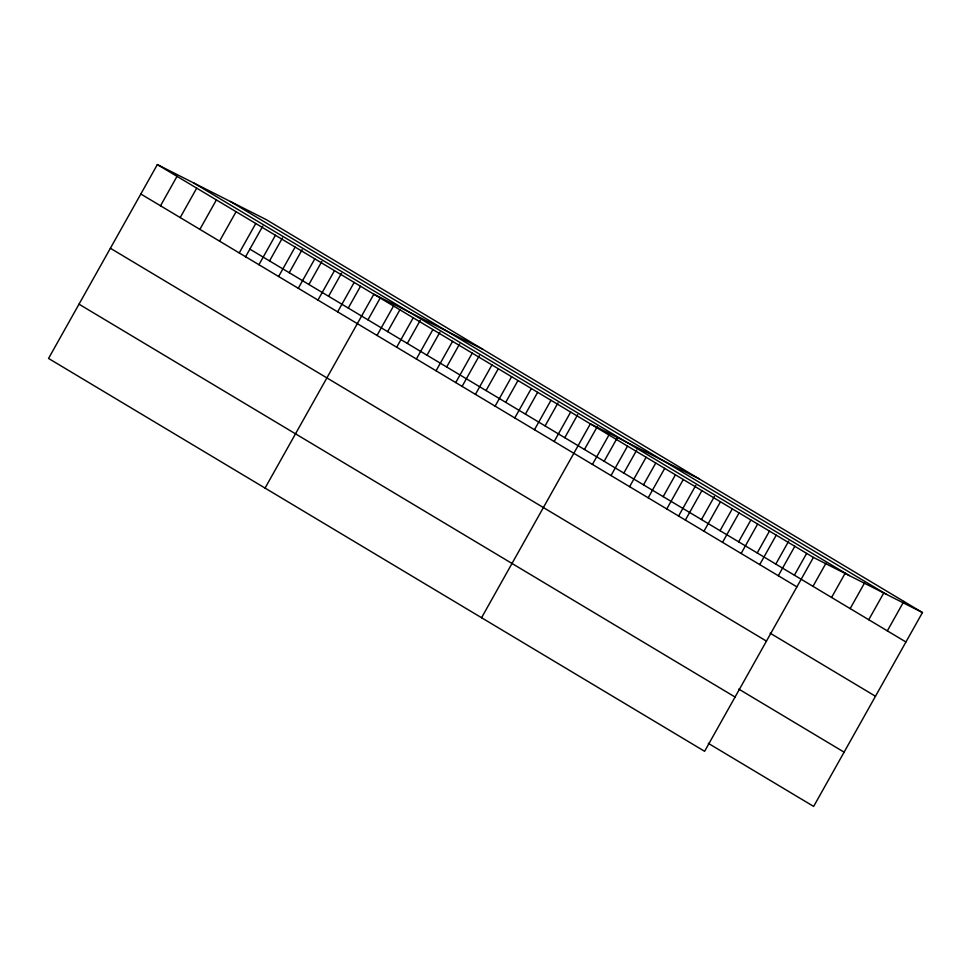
<?xml version="1.0" encoding="UTF-8"?>
<svg xmlns="http://www.w3.org/2000/svg" width="971" height="971" viewBox="0 0 971 971"><rect width="100%" height="100%" fill="white"/><g stroke="black" fill="none" stroke-linecap="round" stroke-linejoin="round"><path stroke-width="1.46" d="M922.45 612.555L266.382 219.701L157.351 164.572L48.55 358.445L704.618 751.299L813.419 557.427L922.45 612.555L813.649 806.428L708.32 743.349M160.518 205.791L177.025 176.358M180.193 217.577L196.712 188.143M199.88 229.362L216.387 199.929M219.555 241.148L236.074 211.714M239.242 252.933L255.761 223.5M245.517 256.89L262.789 226.097M258.929 264.719L275.436 235.285M269.55 260.92L282.464 237.883M278.604 276.504L295.123 247.071M289.224 272.705L302.151 249.668M298.291 288.29L314.798 258.856M308.912 284.491L321.838 261.454M317.966 300.075L334.485 270.642M328.586 296.276L341.513 273.239M337.653 311.861L354.172 282.427M348.273 308.062L360.484 286.311M265.059 488.085L373.847 294.213L482.878 349.342M367.96 319.847L380.159 298.097M377.015 335.432L393.534 305.999M387.635 331.633L399.846 309.883M396.702 347.217L413.209 317.784M407.322 343.418L420.249 320.381M416.377 359.003L432.896 329.57M426.997 355.204L439.924 332.167M436.064 370.788L452.583 341.355M446.684 366.989L459.611 343.952M455.751 382.574L472.258 353.141M462.014 386.531L479.286 355.738M475.426 394.36L491.945 364.926M486.046 390.56L498.257 368.81M495.113 406.145L511.62 376.712M505.733 402.346L517.931 380.596M514.788 417.931L531.307 388.497M525.408 414.132L537.618 392.381M534.475 429.716L550.994 400.283M545.095 425.917L558.022 402.88M554.162 441.502L570.669 412.068M564.782 437.703L577.696 414.666M481.555 617.726L590.356 423.854L699.387 478.982M584.457 449.488L597.383 426.451M592.431 464.417L608.938 434.984M604.144 461.274L617.071 438.237M611.014 475.547L627.533 446.114M623.819 473.059L636.745 450.022M629.609 486.677L646.116 457.244M643.506 484.845L655.716 463.094M648.191 497.807L664.71 468.374M663.193 496.63L675.391 474.88M666.786 508.938L683.293 479.504M678.523 516.171L695.794 485.391M685.368 520.068L701.887 490.646M701.463 519.546L714.389 496.521M703.963 531.198L720.47 501.776M720.045 530.676L732.255 508.925M722.545 542.328L739.065 512.906M738.64 541.806L750.838 520.055M741.14 553.458L757.647 524.037M757.222 552.936L769.433 531.186M759.723 564.588L776.242 535.167M775.817 564.066L788.743 541.041M778.317 575.718L794.824 546.297M794.399 575.196L806.61 553.446M812.994 586.326L825.92 563.301M831.577 597.468L845.219 573.157M850.171 608.599L864.53 583.001M868.754 619.729L883.841 592.856M887.348 630.859L903.855 601.425M230.394 201.507L886.474 594.361M193.326 182.766L849.394 575.621M157.351 164.572L813.419 557.427M249.863 249.134L905.931 641.989M140.831 194.006L796.9 586.86M770.149 633.177L875.478 696.256M110.378 248.26L766.447 641.115M738.773 689.082L844.102 752.161M79.003 304.178L735.071 697.032"/></g></svg>
